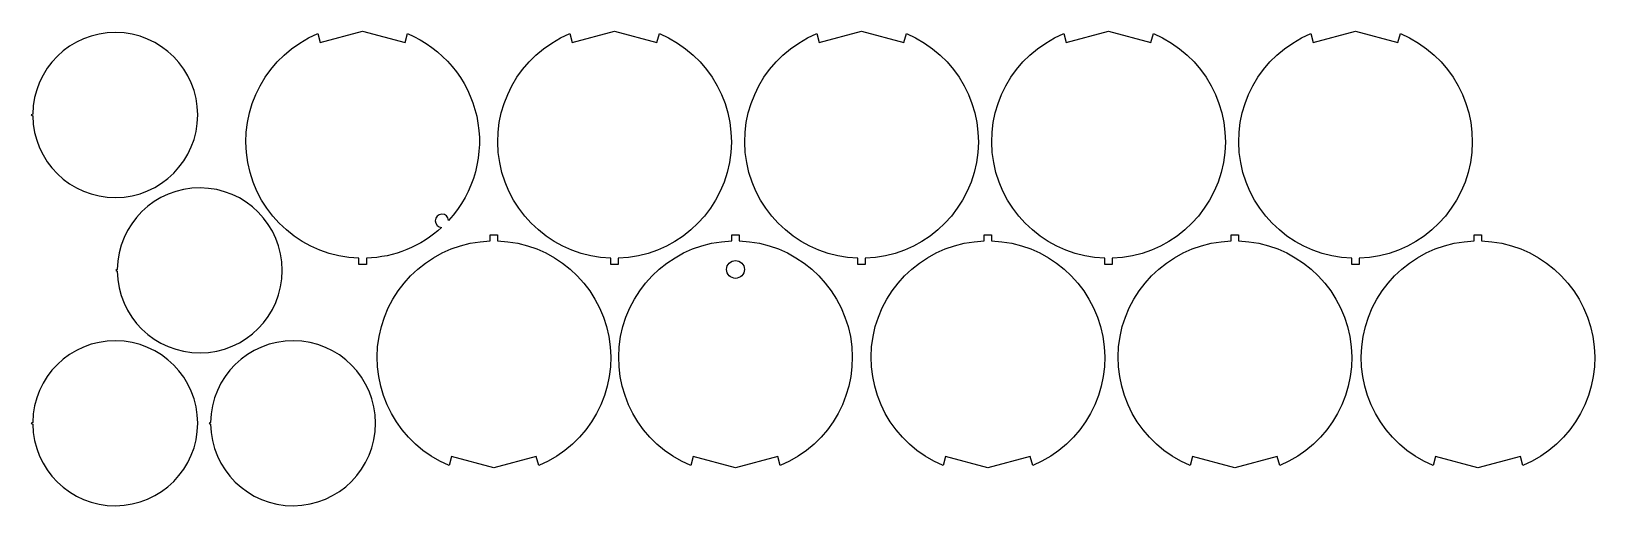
# Model space of a CAD drawing. Header units: millimetres. Extents: x -156 to 371, y -50 to 110.
import ezdxf

# ---------------------------------------------------------------- set-up
doc = ezdxf.new("R2010")
doc.units = ezdxf.units.MM
doc.layers.get('0').update_dxf_attribs({"linetype": 'CONTINUOUS'})

msp = doc.modelspace()

# ---------------------------------------------------------------- linework, layer by layer
for points in [[(-155.6012167555541, 81.57665955933957, 193.9822138531188), (-155.6012167555541, 82.1505216648675), (-156.09819591721052, 81.86359061210354)], [(-15.287260590050266, 46.273525402237574, 2.2594244950753115), (-17.64252540223765, 43.91826059005019, -0.17974525693063004), (-43.05000000000028, 33.55083367226591), (-43.05000000000001, 31.465499999999984), (-45.550000000000004, 31.465499999999984), (-45.54999999999971, 33.55083367226592, -0.807040009725347), (-59.417275284828705, 109.3154470613847), (-58.6031980813908, 106.27726957687075), (-44.30000000000001, 110.10979995196169), (-29.996801918609236, 106.27726957687075), (-29.182724715171318, 109.31544706138473, -0.5206510315838964)], [(55.003198081390764, 106.2772695768708), (55.817275284828696, 109.31544706138475, -0.8070400097253464), (41.94999999999972, 33.550833672265945), (41.949999999999996, 31.46550000000002), (39.449999999999996, 31.46550000000002), (39.45000000000029, 33.550833672265945, -0.8070400097253467), (25.58272471517128, 109.31544706138475), (26.396801918609192, 106.2772695768708), (40.69999999999999, 110.10979995196173)], [(138.3365314147241, 106.2772695768708), (139.15060861816204, 109.31544706138475, -0.8070400097253464), (125.28333333333306, 33.550833672265945), (125.28333333333333, 31.46550000000002), (122.78333333333333, 31.46550000000002), (122.78333333333364, 33.55083367226594, -0.8070400097253467), (108.9160580485046, 109.31544706138475), (109.73013525194254, 106.2772695768708), (124.03333333333333, 110.10979995196173)], [(221.66986474805748, 106.2772695768708), (222.48394195149535, 109.31544706138475, -0.807040009725346), (208.6166666666664, 33.550833672265945), (208.61666666666667, 31.46550000000002), (206.11666666666667, 31.46550000000002), (206.11666666666696, 33.55083367226594, -0.8070400097253467), (192.24939138183794, 109.31544706138475), (193.06346858527587, 106.2772695768708), (207.36666666666665, 110.10979995196173)], [(305.00319808139074, 106.2772695768708), (305.8172752848287, 109.31544706138475, -0.8070400097253462), (291.94999999999976, 33.550833672265945), (291.95, 31.46550000000002), (289.45, 31.46550000000002), (289.4500000000003, 33.55083367226594, -0.8070400097253462), (275.58272471517125, 109.31544706138475), (276.3968019186092, 106.2772695768708), (290.7, 110.10979995196173)], [(-127.06629451127954, 29.153436499136966, 193.9822138531188), (-127.06629451127954, 29.727298604664895), (-127.56327367293596, 29.440367551900934)], [(-14.303198081390786, -33.34626957687077), (-15.1172752848287, -36.384447061384726, -0.8070400097253465), (-1.2499999999997315, 39.38016632773408), (-1.250000000000001, 41.465500000000006), (1.2499999999999976, 41.465500000000006), (1.2499999999997002, 39.38016632773409, -0.8070400097253467), (15.1172752848287, -36.384447061384726), (14.303198081390786, -33.34626957687077), (0, -37.17879995196171)], [(67.1968019186092, -33.34626957687075), (66.38272471517129, -36.38444706138473, -0.8070400097253462), (80.25000000000026, 39.38016632773408), (80.25, 41.465500000000006), (82.75, 41.465500000000006), (82.74999999999972, 39.38016632773409, -0.8070400097253465), (96.61727528482871, -36.384447061384726), (95.8031980813908, -33.34626957687075), (81.49999999999999, -37.1787999519617)], [(152.36346858527588, -33.34626957687077), (151.54939138183798, -36.38444706138473, -0.8070400097253462), (165.4166666666669, 39.38016632773408), (165.41666666666669, 41.465500000000006), (167.91666666666669, 41.465500000000006), (167.91666666666634, 39.380166327734095, -0.8070400097253467), (181.7839419514954, -36.384447061384726), (180.96986474805746, -33.34626957687077), (166.66666666666669, -37.17879995196171)], [(235.69680191860922, -33.34626957687077), (234.88272471517126, -36.38444706138473, -0.8070400097253462), (248.75000000000026, 39.38016632773408), (248.75, 41.465500000000006), (251.25, 41.465500000000006), (251.2499999999997, 39.380166327734095, -0.8070400097253467), (265.11727528482874, -36.384447061384726), (264.3031980813908, -33.34626957687077), (250, -37.17879995196171)], [(317.6968019186092, -33.34626957687075), (316.8827247151713, -36.38444706138471, -0.8070400097253471), (330.7500000000004, 39.38016632773408), (330.75, 41.465500000000006), (333.25, 41.465500000000006), (333.24999999999966, 39.38016632773409, -0.8070400097253478), (347.1172752848287, -36.38444706138475), (346.30319808139075, -33.34626957687075), (332, -37.1787999519617)], [(-155.6012167555541, -22.423340440660425, 193.9822138531188), (-155.6012167555541, -21.849478335132495), (-156.09819591721052, -22.136409387896457)], [(-95.60121675555409, -22.423340440660425, 193.9822138531188), (-95.60121675555409, -21.849478335132495), (-96.09819591721052, -22.136409387896457)]]:
    msp.add_lwpolyline(points, format="xyb", close=True)
msp.add_circle((81.5, 29.75), 3.000000000000002)

doc.saveas('drawing.dxf')
